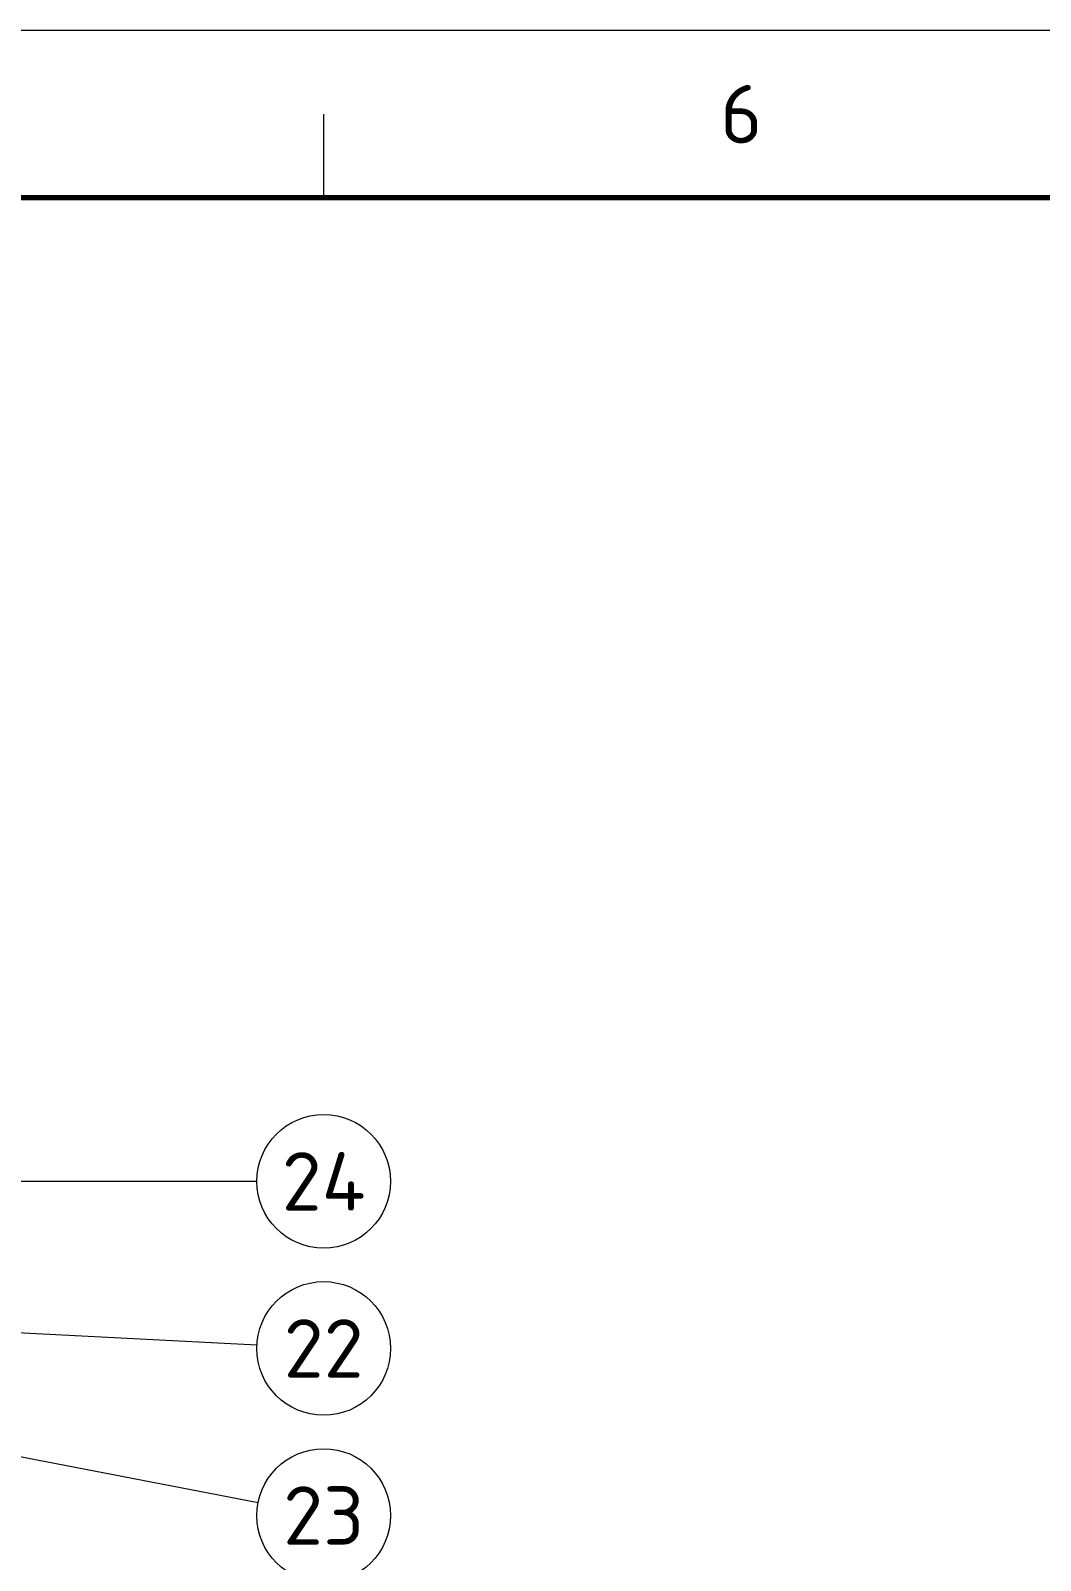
# Model space of a CAD drawing. Header units: millimetres. Extents: x 0 to 2382, y 0 to 420.
# Drawn here: x 229.4 to 289.9, y 328.4 to 420 of the extents above; entities that cross this region are included whole.
import ezdxf
from ezdxf.enums import TextEntityAlignment as Align

# ---------------------------------------------------------------- set-up
doc = ezdxf.new("R2010")
doc.units = ezdxf.units.MM
for name, color, linetype, lineweight in [('06-TEXTO', 7, 'CONTINUOUS', 25), ('07-RECUADRO', 7, 'CONTINUOUS', 70), ('08-FINA', 5, 'CONTINUOUS', 18)]:
    doc.layers.add(name, color=color, linetype=linetype, lineweight=lineweight)
doc.styles.add('ISO3098', font='isocpeur.ttf')

msp = doc.modelspace()

# ---------------------------------------------------------------- linework, layer by layer
at = {"layer": '07-RECUADRO'}
msp.add_lwpolyline([(25, 10), (584, 10), (584, 410), (25, 410)], close=True, dxfattribs=at)
at = {"layer": '08-FINA'}
for p, q in [((247, 410), (247, 415)), ((242.99, 351.119), (192.555, 351.119)), ((242.995, 341.323), (174.355, 344.819)), ((243.063, 331.879), (182.92, 343.515))]:
    msp.add_line(p, q, dxfattribs=at)
msp.add_lwpolyline([(0, 0), (594, 0), (594, 420), (0, 420)], close=True, dxfattribs=at)
for centre in [(246.99, 351.119), (246.99, 341.119), (246.99, 331.119)]:
    msp.add_circle(centre, 4, dxfattribs=at)

# ---------------------------------------------------------------- texts
at = {"layer": '06-TEXTO', "style": 'ISO3098'}
for s, p in [('6', (272, 415)), ('24', (246.99, 351.119)), ('22', (246.99, 341.119)), ('23', (246.99, 331.119))]:
    msp.add_text(s, height=3.5, dxfattribs=at).set_placement(p, align=Align.MIDDLE_CENTER)

doc.saveas('drawing.dxf')
